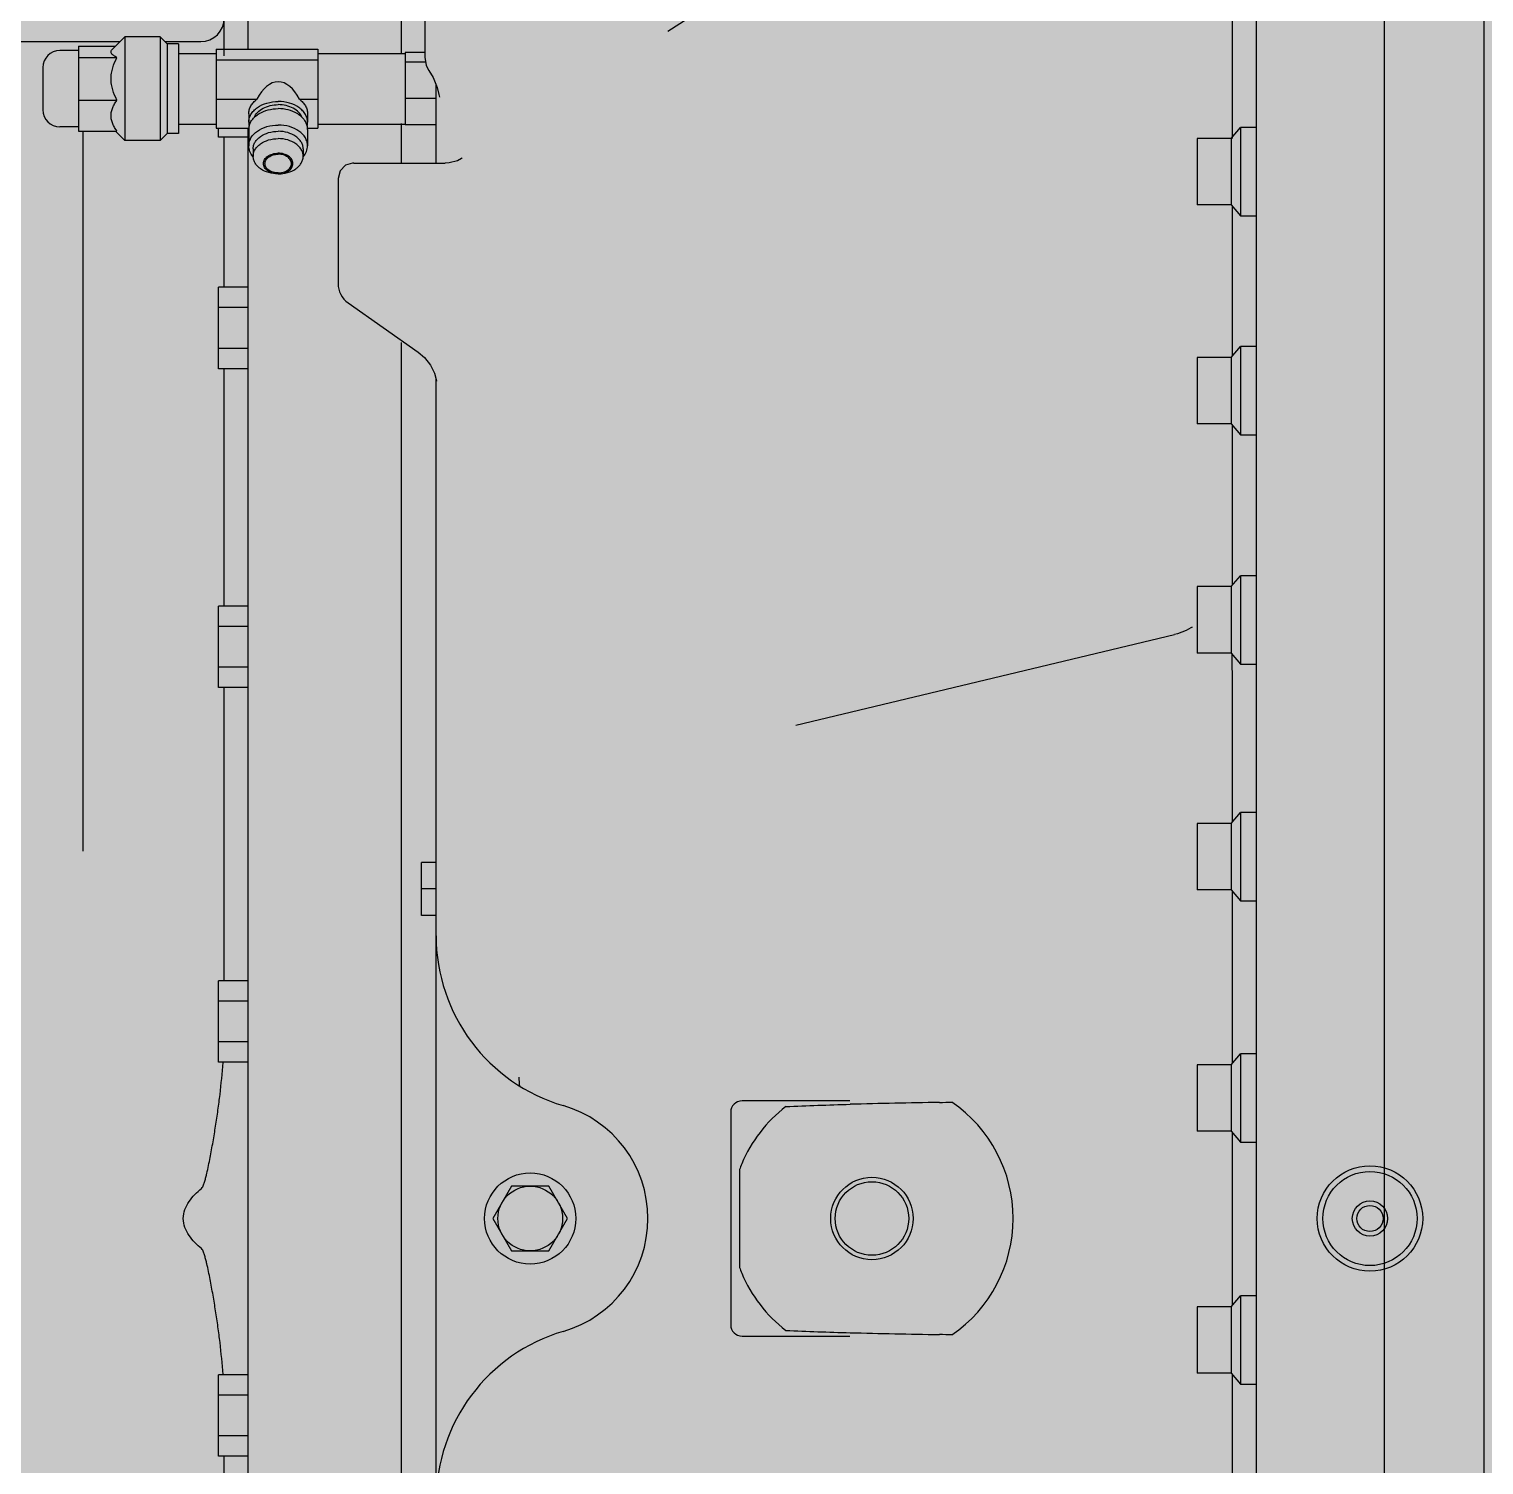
# Model space of a CAD drawing. Header units: millimetres. Extents: x -18489 to 17339, y -1599 to 10961.
# Drawn here: x -14585.03 to -14545.82, y 2092.43 to 2131.13 of the extents above; entities that cross this region are included whole.
import ezdxf

# ---------------------------------------------------------------- set-up
doc = ezdxf.new("R2010")
doc.units = ezdxf.units.MM
for name, color, linetype in [('188K-SM-03-F10-MECH-EQ-Y2257103$0$0 Xref', 8, 'Continuous'), ('188K-SM-03-F10-MECH-EQ-Y2257103$0$M-EQU-FOUNDATION', 8, 'Continuous'), ('188K-SM-03-F10-MECH-EQ-Y2257103$0$Micron CUP L10 HVAC EQU$0$M-MECH-EQU', 136, 'Continuous'), ('188K-SM-03-F10-MECH-EQ-Y2257103$0$Micron CUP L10 HVAC EQU$0$M-PHASE1 AREA', 252, 'Continuous')]:
    doc.layers.add(name, color=color, linetype=linetype)

# ---------------------------------------------------------------- blocks, each defined once
blk = doc.blocks.new('188K-SM-03-F10-MECH-EQ-Y2257103$0$Micron CUP L10 HVAC EQU$0$A$C0c53ceb0')
at = {"layer": '188K-SM-03-F10-MECH-EQ-Y2257103$0$Micron CUP L10 HVAC EQU$0$M-PHASE1 AREA'}
for p, q in [((15946.39442, 13278.08583), (15946.39442, 10033.4986)), ((15973.29009, 12476.66037), (15973.29009, 11155.90123)), ((15911.88678, 12422.36767), (15911.88678, 11210.79399)), ((15753.34906, 12136.52262), (15896.83938, 12229.21822)), ((15640.13905, 12171.80662), (15640.13905, 12131.67266)), ((15681.49748, 12171.80662), (15681.49748, 12130.57506)), ((15687.84079, 12159.11839), (15687.84079, 12129.53085)), ((15905.54346, 12107.62379), (15905.54346, 12144.71724)), ((15633.79573, 12129.94105), (15633.79573, 12140.09003)), ((15489.67555, 12133.74672), (15605.70752, 12133.74672)), ((15594.54328, 12131.33626), (15589.46862, 12131.33626)), ((15594.54328, 12132.52166), (15604.48247, 12132.52166)), ((15594.54328, 12132.52166), (15594.54328, 12109.5985)), ((15606.97618, 12135.01538), (15603.65956, 12131.69876)), ((15616.49116, 12135.01538), (15606.97618, 12135.01538)), ((15606.97618, 12135.01538), (15606.97618, 12107.10478)), ((15618.39415, 12133.11238), (15616.49116, 12135.01538)), ((15616.49116, 12135.01538), (15616.49116, 12107.10478)), ((15617.75982, 12133.74672), (15627.45241, 12133.74672)), ((15621.43895, 12133.11238), (15618.39415, 12133.11238)), ((15618.39415, 12133.11238), (15618.39415, 12109.00778)), ((15621.43895, 12133.11238), (15621.43895, 12109.00778)), ((15631.58825, 12131.67266), (15658.99139, 12131.67266)), ((15631.58825, 12131.67266), (15631.58825, 12110.4475)), ((15658.99139, 12131.67266), (15658.99139, 12110.4475)), ((15594.54328, 12129.45054), (15604.88679, 12129.45054)), ((15621.43895, 12130.57506), (15631.58825, 12130.57506)), ((15631.58825, 12128.82903), (15658.99139, 12128.82903)), ((15658.99139, 12130.57506), (15682.56315, 12130.57506)), ((15687.84079, 12130.79535), (15682.56315, 12130.79535)), ((15682.56315, 12130.79535), (15682.56315, 12111.32481)), ((15688.0803, 12128.18679), (15682.56315, 12128.18679)), ((15687.84079, 12129.52817), (15688.23282, 12127.33259)), ((15584.90144, 12126.76907), (15584.90144, 12115.3511)), ((15688.23282, 12127.33259), (15688.94873, 12125.94621)), ((15688.94894, 12125.94583), (15690.08568, 12124.04342)), ((15690.08568, 12124.04342), (15691.1935, 12121.37803)), ((15690.88559, 12101.01913), (15690.88559, 12122.11886)), ((15691.1935, 12121.37803), (15691.6682, 12119.48499)), ((15594.54328, 12117.98896), (15604.88679, 12117.98896)), ((15631.58825, 12118.21645), (15642.61682, 12118.21645)), ((15654.0524, 12118.21645), (15658.99139, 12118.21645)), ((15690.88559, 12118.45152), (15682.56315, 12118.45152)), ((15691.6682, 12119.48499), (15691.7697, 12118.78925)), ((15640.40546, 12114.33198), (15640.40546, 12111.99957)), ((15656.26376, 12114.33198), (15656.26376, 12111.99957)), ((15594.54328, 12110.78391), (15589.46862, 12110.78391)), ((15594.54328, 12109.5985), (15604.88679, 12109.5985)), ((15595.73582, 11915.61578), (15595.73582, 12109.5985)), ((15606.97618, 12107.10478), (15604.48247, 12109.5985)), ((15618.39415, 12109.00778), (15616.49116, 12107.10478)), ((15621.43895, 12109.00778), (15618.39415, 12109.00778)), ((15621.43895, 12111.5451), (15631.58825, 12111.5451)), ((15631.58825, 12110.4475), (15640.46444, 12110.4475)), ((15632.22259, 12107.96715), (15632.22259, 12110.4475)), ((15640.13905, 12107.96715), (15632.22259, 12107.96715)), ((15633.79573, 12067.54818), (15633.79573, 12107.96715)), ((15640.13905, 12110.4475), (15640.13905, 11743.63268)), ((15640.40546, 12110.07738), (15640.40546, 12105.66618)), ((15656.20478, 12110.4475), (15658.99139, 12110.4475)), ((15656.26376, 12110.07738), (15656.26376, 12105.66618)), ((15658.99139, 12111.5451), (15682.56315, 12111.5451)), ((15681.49748, 12111.65605), (15681.49748, 12101.01913)), ((15690.88559, 12111.32481), (15682.56315, 12111.32481)), ((15905.16286, 12107.62379), (15907.67481, 12110.57977)), ((15911.88678, 12110.57977), (15907.67481, 12110.57977)), ((15907.67481, 12110.57977), (15907.67481, 12086.77964)), ((15616.49116, 12107.10478), (15606.97618, 12107.10478)), ((15641.59801, 12104.82292), (15641.59801, 12102.84037)), ((15655.07122, 12104.82292), (15655.07122, 12102.84037)), ((15905.16286, 12107.62379), (15896.02848, 12107.62379)), ((15896.02848, 12107.62379), (15896.02848, 12089.73563)), ((15905.16286, 12107.62379), (15905.16286, 12089.73563)), ((15666.45369, 12100.41519), (15665.03526, 12098.94942)), ((15668.37952, 12101.00914), (15666.45369, 12100.41519)), ((15668.69136, 12101.01913), (15668.37952, 12101.00914)), ((15668.68769, 12101.01913), (15693.31049, 12101.01913)), ((15694.42408, 12101.08582), (15693.31021, 12101.01912)), ((15696.62116, 12101.65389), (15694.42408, 12101.08582)), ((15697.75614, 12102.27527), (15696.62116, 12101.65389)), ((15697.94782, 12102.42192), (15697.75614, 12102.27527)), ((15697.86525, 12102.3286), (15697.94782, 12102.42192)), ((15665.03526, 12098.94942), (15664.49739, 12096.82895)), ((15664.49739, 12096.82881), (15664.49739, 12068.54482)), ((15905.16286, 12089.73563), (15896.02848, 12089.73563)), ((15905.16286, 12089.73563), (15907.67481, 12086.77964)), ((15905.54346, 12049.09414), (15905.54346, 12089.28775)), ((15907.67481, 12086.77964), (15911.88678, 12086.77964)), ((15640.13905, 12067.54818), (15632.22259, 12067.54818)), ((15632.22259, 12045.57428), (15632.22259, 12067.54818)), ((15640.13905, 12062.0547), (15632.22259, 12062.0547)), ((15667.17839, 12063.36552), (15686.03648, 12050.03083)), ((15640.13905, 12051.06775), (15632.22259, 12051.06775)), ((15681.49748, 12052.62068), (15681.49748, 11743.63268)), ((15686.03613, 12050.03108), (15687.74429, 12048.57608)), ((15905.16286, 12048.64627), (15907.67481, 12051.60225)), ((15911.88678, 12051.60225), (15907.67481, 12051.60225)), ((15907.67481, 12051.60225), (15907.67481, 12027.80213)), ((15640.13905, 12045.57428), (15632.22259, 12045.57428)), ((15633.79573, 11981.63428), (15633.79573, 12045.57428)), ((15687.74429, 12048.57608), (15689.37368, 12046.51382)), ((15689.37368, 12046.51382), (15690.43152, 12044.39954)), ((15905.16286, 12048.64627), (15896.02848, 12048.64627)), ((15896.02848, 12048.64627), (15896.02848, 12030.75811)), ((15905.16286, 12048.64627), (15905.16286, 12030.75811)), ((15690.43152, 12044.39954), (15690.92559, 12042.72328)), ((15690.88559, 11743.63268), (15690.88559, 12042.859)), ((15690.92559, 12042.72328), (15691.00696, 12042.27274)), ((15905.16286, 12030.75811), (15896.02848, 12030.75811)), ((15905.16286, 12030.75811), (15907.67481, 12027.80213)), ((15905.54346, 11987.31037), (15905.54346, 12030.31024)), ((15907.67481, 12027.80213), (15911.88678, 12027.80213)), ((15905.16286, 11986.86249), (15896.02848, 11986.86249)), ((15896.02848, 11986.86249), (15896.02848, 11968.97434)), ((15905.16286, 11986.86249), (15907.67481, 11989.81848)), ((15905.16286, 11986.86249), (15905.16286, 11968.97434)), ((15911.88678, 11989.81848), (15907.67481, 11989.81848)), ((15907.67481, 11989.81848), (15907.67481, 11966.01835)), ((15640.13905, 11981.63428), (15632.22259, 11981.63428)), ((15632.22259, 11959.66038), (15632.22259, 11981.63428)), ((15640.13905, 11976.14081), (15632.22259, 11976.14081)), ((15893.02344, 11975.03296), (15890.69369, 11974.16292)), ((15894.34925, 11975.73237), (15893.02344, 11975.03296)), ((15894.6541, 11975.92499), (15894.34925, 11975.73237)), ((15894.56922, 11975.86501), (15894.6541, 11975.92499)), ((15787.87377, 11949.50525), (15889.87986, 11973.94671)), ((15890.69369, 11974.16292), (15889.87708, 11973.94611)), ((15905.16286, 11968.97434), (15896.02848, 11968.97434)), ((15905.16286, 11968.97434), (15907.67481, 11966.01835)), ((15905.54346, 11959.91757), (15905.40337, 11968.69132)), ((15640.13905, 11965.15386), (15632.22259, 11965.15386)), ((15907.67481, 11966.01835), (15911.88678, 11966.01835)), ((15640.13905, 11959.66038), (15632.22259, 11959.66038)), ((15633.79573, 11880.64866), (15633.79573, 11959.66038)), ((15905.54346, 11923.49741), (15905.54346, 11959.93265)), ((15905.16286, 11923.04954), (15907.67481, 11926.00552)), ((15911.88678, 11926.00552), (15907.67481, 11926.00552)), ((15907.67481, 11926.00552), (15907.67481, 11902.2054)), ((15905.16286, 11923.04954), (15896.02848, 11923.04954)), ((15896.02848, 11923.04954), (15896.02848, 11905.16138)), ((15905.16286, 11923.04954), (15905.16286, 11905.16138)), ((15690.88559, 11912.51717), (15687.00348, 11912.51717)), ((15687.00348, 11898.25739), (15687.00348, 11912.51717)), ((15690.88559, 11905.38728), (15687.00348, 11905.38728)), ((15905.16286, 11905.16138), (15896.02848, 11905.16138)), ((15905.16286, 11905.16138), (15907.67481, 11902.2054)), ((15905.54346, 11858.45787), (15905.54346, 11904.71351)), ((15907.67481, 11902.2054), (15911.88678, 11902.2054)), ((15690.88559, 11898.25739), (15687.00348, 11898.25739)), ((15640.13905, 11880.64866), (15632.22259, 11880.64866)), ((15632.22259, 11858.67477), (15632.22259, 11880.64866)), ((15640.13905, 11875.15519), (15632.22259, 11875.15519)), ((15640.13905, 11864.16824), (15632.22259, 11864.16824)), ((15905.16286, 11858.00999), (15907.67481, 11860.96597)), ((15911.88678, 11860.96597), (15907.67481, 11860.96597)), ((15907.67481, 11860.96597), (15907.67481, 11837.16585)), ((15640.13905, 11858.67477), (15632.22259, 11858.67477)), ((15905.16286, 11858.00999), (15896.02848, 11858.00999)), ((15896.02848, 11858.00999), (15896.02848, 11840.12183)), ((15905.16286, 11858.00999), (15905.16286, 11840.12183)), ((15770.30392, 11845.25263), (15770.30392, 11787.90904)), ((15802.43237, 11848.29742), (15773.34872, 11848.29742)), ((15905.16286, 11840.12183), (15896.02848, 11840.12183)), ((15905.16286, 11840.12183), (15907.67481, 11837.16585)), ((15905.54346, 11793.25381), (15905.54346, 11839.67396)), ((15907.67481, 11837.16585), (15911.88678, 11837.16585)), ((15772.66098, 11829.76655), (15772.66098, 11803.39512)), ((15711.22317, 11825.30289), (15706.18749, 11816.58083)), ((15721.29454, 11825.30289), (15711.22317, 11825.30289)), ((15726.33023, 11816.58083), (15721.29454, 11825.30289)), ((15706.18749, 11816.58083), (15711.22317, 11807.85877)), ((15721.29454, 11807.85877), (15726.33023, 11816.58083)), ((15711.22317, 11807.85877), (15721.29454, 11807.85877)), ((15905.16286, 11792.80593), (15907.67481, 11795.76192)), ((15911.88678, 11795.76192), (15907.67481, 11795.76192)), ((15907.67481, 11795.76192), (15907.67481, 11771.96179)), ((15905.16286, 11792.80593), (15896.02848, 11792.80593)), ((15896.02848, 11792.80593), (15896.02848, 11774.91778)), ((15905.16286, 11792.80593), (15905.16286, 11774.91778)), ((15773.34872, 11784.86424), (15802.43237, 11784.86424)), ((15640.13905, 11774.4869), (15632.22259, 11774.4869)), ((15632.22259, 11752.513), (15632.22259, 11774.4869)), ((15905.16286, 11774.91778), (15896.02848, 11774.91778)), ((15905.16286, 11774.91778), (15907.67481, 11771.96179)), ((15905.54346, 11728.21719), (15905.54346, 11774.4699)), ((15907.67481, 11771.96179), (15911.88678, 11771.96179)), ((15640.13905, 11768.99342), (15632.22259, 11768.99342)), ((15640.13905, 11758.00648), (15632.22259, 11758.00648)), ((15640.13905, 11752.513), (15632.22259, 11752.513)), ((15633.79573, 11737.28936), (15633.79573, 11752.513))]:
    blk.add_line(p, q, dxfattribs=at)
for centre, radius in [((15942.58843, 11816.58083), 14.20903), ((15716.25886, 11816.58083), 12.29335), ((15808.36383, 11816.58083), 11.10081), ((15808.36383, 11816.58083), 9.90826), ((15942.58843, 11816.58083), 12.68664), ((15716.25886, 11816.58083), 8.72206), ((15942.58843, 11816.58083), 4.75749), ((15942.58843, 11816.58083), 3.52688)]:
    blk.add_circle(centre, radius, dxfattribs=at)
for centre, radius, start, end in [((15627.45241, 12140.09003), 6.34332, 270, 0), ((15589.46862, 12126.76907), 4.56719, 90, 180), ((15589.46862, 12115.3511), 4.56719, 180, 270), ((15644.4438, 12112.00509), 4.03834, 180.0784011, 193.9114229), ((15652.22543, 12112.00509), 4.03834, 346.0885771, 359.9215989), ((15644.37611, 12110.07691), 3.97064, 174.6163223, 179.9931814), ((15644.47195, 12110.0659), 4.06709, 166.1024259, 174.5885466), ((15652.19728, 12110.0659), 4.06709, 5.4114534, 13.8975741), ((15652.29312, 12110.07691), 3.97064, 0.0068186, 5.3836777), ((15645.85587, 12106.44789), 5.66639, 220.1491911, 220.8349899), ((15644.95567, 12102.84039), 3.35766, 180.0002684, 181.3593831), ((15651.71355, 12102.84039), 3.35766, 358.6406169, 359.9997316), ((15650.81335, 12106.44789), 5.66639, 319.1650101, 319.8508089), ((15670.83649, 12068.5432), 6.33911, 179.9854397, 234.8342658), ((15738.58734, 11892.79573), 47.70175, 180, 253.6711382), ((15732.24402, 11854.64074), 19.02995, 180, 187.1272633), ((15716.25886, 11816.58083), 31.71659, 286.3288618, 73.6711382), ((15773.34872, 11845.25263), 3.04479, 90, 180), ((15808.36383, 11816.58083), 38.05991, 127.5857896, 157.2341792), ((15857.84302, 9783.24349), 2064.85361, 90.86870216, 91.53704385), ((15823.81701, 12026.45659), 178.61754, 270.8726947, 271.960049), ((15808.36383, 11816.58083), 38.05991, 304.5092452, 55.4908554), ((15808.34893, 11816.58671), 38.0439, 157.233654, 159.730416), ((15808.35761, 11816.57838), 38.05322, 200.2698898, 202.7660402), ((15808.36383, 11816.58083), 38.05991, 202.7658208, 232.4142104), ((15773.34872, 11787.90904), 3.04479, 180, 270), ((15738.58734, 11740.36593), 47.70175, 106.3288618, 180), ((15857.85034, 13850.16014), 2065.09568, 268.46293326, 269.13145791), ((15823.8435, 11607.64084), 177.68146, 88.0381475, 89.1282117)]:
    blk.add_arc(centre, radius, start, end, dxfattribs=at)
blk.add_ellipse((15648.33461, 12107.60387), major_axis=(0, -15.31794), ratio=0.51763809, start_param=2.336189153, end_param=3.946996154, dxfattribs=at)
for points, knots in [([(15604.88679, 12129.45054), (15604.72614, 12129.5337), (15604.4237, 12129.69963), (15604.01308, 12129.96563), (15603.6785, 12130.23868), (15603.43343, 12130.52124), (15603.29427, 12130.82193), (15603.29129, 12131.13749), (15603.42539, 12131.43906), (15603.57335, 12131.61252), (15603.65957, 12131.69876)], [0, 0, 0, 0, 0.174117047, 0.331798464, 0.47033713, 0.588523319, 0.689240802, 0.782462266, 0.882625236, 1, 1, 1, 1]), ([(15604.88679, 12117.98896), (15604.42649, 12118.87819), (15603.82611, 12120.26731), (15603.37621, 12122.22133), (15603.25751, 12123.71975), (15603.37621, 12125.21817), (15603.82611, 12127.17219), (15604.42649, 12128.56132), (15604.88679, 12129.45054)], [0, 0, 0, 0, 0.250384352, 0.375286291, 0.499999998, 0.624713707, 0.749615648, 1, 1, 1, 1]), ([(15604.88679, 12109.5985), (15604.65876, 12109.92097), (15604.23421, 12110.57572), (15603.71924, 12111.61014), (15603.37806, 12112.68662), (15603.25695, 12113.79373), (15603.37806, 12114.90084), (15603.71924, 12115.97732), (15604.23421, 12117.01174), (15604.65876, 12117.66649), (15604.88679, 12117.98896)], [0, 0, 0, 0, 0.130062604, 0.256540354, 0.379456473, 0.499999999, 0.620543527, 0.743459646, 0.869937396, 1, 1, 1, 1]), ([(15640.40546, 12114.33198), (15640.40546, 12114.69067), (15640.50667, 12115.42401), (15640.95047, 12116.46791), (15641.66357, 12117.42574), (15642.27834, 12117.96733), (15642.61682, 12118.21645)], [0, 0, 0, 0, 0.232442341, 0.472924853, 0.727653159, 1, 1, 1, 1]), ([(15640.40546, 12111.99957), (15640.40546, 12112.3677), (15640.51231, 12113.12114), (15640.97981, 12114.19026), (15641.72972, 12115.16666), (15643.10033, 12116.33066), (15645.33336, 12117.34037), (15647.31318, 12117.60632), (15648.33461, 12117.60632)], [0, 0, 0, 0, 0.103456442, 0.210669765, 0.32449915, 0.446431376, 0.712943019, 1, 1, 1, 1]), ([(15640.52391, 12111.04276), (15640.60468, 12111.36969), (15640.85394, 12112.02176), (15641.4494, 12112.91538), (15642.25222, 12113.71868), (15643.59635, 12114.66064), (15645.64408, 12115.46986), (15647.42265, 12115.68414), (15648.33461, 12115.68414)], [0, 0, 0, 0, 0.104029122, 0.21335618, 0.329451805, 0.452802778, 0.718279104, 1, 1, 1, 1]), ([(15641.84932, 12113.28846), (15642.05489, 12113.80547), (15642.74296, 12114.80622), (15644.2803, 12115.90525), (15646.20462, 12116.60481), (15647.61449, 12116.76307), (15648.33461, 12116.76307)], [0, 0, 0, 0, 0.21539931, 0.456374287, 0.72120373, 1, 1, 1, 1]), ([(15656.26376, 12111.99957), (15656.26376, 12112.3677), (15656.15692, 12113.12114), (15655.68941, 12114.19026), (15654.9395, 12115.16666), (15653.56889, 12116.33066), (15651.33586, 12117.34037), (15649.35605, 12117.60632), (15648.33461, 12117.60632)], [0, 0, 0, 0, 0.103456442, 0.210669765, 0.32449915, 0.446431376, 0.712943019, 1, 1, 1, 1]), ([(15654.81991, 12113.28846), (15654.61433, 12113.80547), (15653.92627, 12114.80622), (15652.38892, 12115.90525), (15650.46461, 12116.60481), (15649.05474, 12116.76307), (15648.33461, 12116.76307)], [0, 0, 0, 0, 0.21539931, 0.456374287, 0.72120373, 1, 1, 1, 1]), ([(15656.14531, 12111.04276), (15656.06454, 12111.36969), (15655.81528, 12112.02176), (15655.21982, 12112.91538), (15654.41701, 12113.71868), (15653.07288, 12114.66064), (15651.02514, 12115.46986), (15649.24658, 12115.68414), (15648.33461, 12115.68414)], [0, 0, 0, 0, 0.104029122, 0.21335618, 0.329451805, 0.452802778, 0.718279104, 1, 1, 1, 1]), ([(15654.0524, 12118.21645), (15654.39088, 12117.96733), (15655.00566, 12117.42574), (15655.71876, 12116.46791), (15656.16255, 12115.42401), (15656.26376, 12114.69067), (15656.26376, 12114.33198)], [0, 0, 0, 0, 0.272346841, 0.527075147, 0.767557659, 1, 1, 1, 1]), ([(15640.40546, 12105.66618), (15640.40546, 12106.03431), (15640.51231, 12106.78775), (15640.97981, 12107.85687), (15641.72972, 12108.83327), (15643.10033, 12109.99727), (15645.33336, 12111.00698), (15647.31318, 12111.27293), (15648.33461, 12111.27293)], [0, 0, 0, 0, 0.103456442, 0.210669765, 0.32449915, 0.446431376, 0.712943019, 1, 1, 1, 1]), ([(15641.59801, 12104.82292), (15641.59801, 12105.13568), (15641.68878, 12105.77581), (15642.08597, 12106.68413), (15642.7231, 12107.51368), (15643.88757, 12108.50262), (15645.78475, 12109.36047), (15647.4668, 12109.58642), (15648.33461, 12109.58642)], [0, 0, 0, 0, 0.103456442, 0.210669765, 0.32449915, 0.446431376, 0.712943019, 1, 1, 1, 1]), ([(15656.26376, 12105.66618), (15656.26376, 12106.03431), (15656.15692, 12106.78775), (15655.68941, 12107.85687), (15654.9395, 12108.83327), (15653.56889, 12109.99727), (15651.33586, 12111.00698), (15649.35605, 12111.27293), (15648.33461, 12111.27293)], [0, 0, 0, 0, 0.103456442, 0.210669765, 0.32449915, 0.446431376, 0.712943019, 1, 1, 1, 1]), ([(15655.07122, 12104.82292), (15655.07122, 12105.13568), (15654.98044, 12105.77581), (15654.58325, 12106.68413), (15653.94613, 12107.51368), (15652.78165, 12108.50262), (15650.88447, 12109.36047), (15649.20242, 12109.58642), (15648.33461, 12109.58642)], [0, 0, 0, 0, 0.103456442, 0.210669765, 0.32449915, 0.446431376, 0.712943019, 1, 1, 1, 1]), ([(15641.52466, 12102.79432), (15641.17764, 12103.20571), (15640.61327, 12104.10887), (15640.40546, 12105.16069), (15640.40546, 12105.66618)], [0, 0, 0, 0, 0.515678245, 1, 1, 1, 1]), ([(15641.59801, 12102.84037), (15641.59801, 12103.15314), (15641.68878, 12103.79327), (15642.08597, 12104.70159), (15642.7231, 12105.53113), (15643.88757, 12106.52007), (15645.78475, 12107.37792), (15647.4668, 12107.60387), (15648.33461, 12107.60387)], [0, 0, 0, 0, 0.103456442, 0.210669765, 0.32449915, 0.446431376, 0.712943019, 1, 1, 1, 1]), ([(15655.07122, 12102.84037), (15655.07122, 12103.15314), (15654.98044, 12103.79327), (15654.58325, 12104.70159), (15653.94613, 12105.53113), (15652.78165, 12106.52007), (15650.88447, 12107.37792), (15649.20242, 12107.60387), (15648.33461, 12107.60387)], [0, 0, 0, 0, 0.103456442, 0.210669765, 0.32449915, 0.446431376, 0.712943019, 1, 1, 1, 1]), ([(15655.14456, 12102.79432), (15655.49158, 12103.20571), (15656.05596, 12104.10887), (15656.26376, 12105.16069), (15656.26376, 12105.66618)], [0, 0, 0, 0, 0.515678245, 1, 1, 1, 1]), ([(15648.33461, 12098.07688), (15647.47575, 12098.07688), (15645.81, 12098.29844), (15643.92732, 12099.13911), (15642.76339, 12100.10923), (15642.12027, 12100.92432), (15641.71037, 12101.81831), (15641.60631, 12102.45087), (15641.59895, 12102.76073)], [0, 0, 0, 0, 0.28658128, 0.553050067, 0.675143239, 0.789196022, 0.896578228, 1, 1, 1, 1]), ([(15648.33461, 12098.07688), (15647.82469, 12098.07688), (15646.83524, 12098.21098), (15645.53944, 12098.79356), (15644.74963, 12099.58369), (15644.42979, 12100.31613), (15644.35015, 12100.87577), (15644.42979, 12101.43541), (15644.74963, 12102.16784), (15645.53944, 12102.95798), (15646.83524, 12103.54055), (15647.82469, 12103.67466), (15648.33461, 12103.67466)], [0, 0, 0, 0, 0.14372588, 0.277152805, 0.39452528, 0.448202845, 0.5, 0.551797155, 0.60547472, 0.722847195, 0.85627412, 1, 1, 1, 1]), ([(15644.76967, 12100.87577), (15644.76967, 12101.04128), (15644.81773, 12101.38003), (15645.02793, 12101.86068), (15645.36505, 12102.2997), (15645.98125, 12102.82303), (15646.98523, 12103.27697), (15647.87535, 12103.39656), (15648.33461, 12103.39656)], [0, 0, 0, 0, 0.103456958, 0.210669749, 0.324495729, 0.446429324, 0.712929363, 1, 1, 1, 1]), ([(15648.33461, 12098.35497), (15647.87535, 12098.35497), (15646.98523, 12098.47456), (15645.98125, 12098.9285), (15645.36505, 12099.45184), (15645.02793, 12099.89085), (15644.81773, 12100.37151), (15644.76967, 12100.71026), (15644.76967, 12100.87577)], [0, 0, 0, 0, 0.287070636, 0.553570676, 0.675504272, 0.789330251, 0.896543042, 1, 1, 1, 1]), ([(15648.33461, 12098.07688), (15648.84453, 12098.07688), (15649.83399, 12098.21098), (15651.12979, 12098.79356), (15651.91959, 12099.58369), (15652.23943, 12100.31613), (15652.31907, 12100.87577), (15652.23943, 12101.43541), (15651.91959, 12102.16784), (15651.12979, 12102.95798), (15649.83399, 12103.54055), (15648.84453, 12103.67466), (15648.33461, 12103.67466)], [0, 0, 0, 0, 0.14372588, 0.277152805, 0.39452528, 0.448202845, 0.5, 0.551797155, 0.60547472, 0.722847195, 0.85627412, 1, 1, 1, 1]), ([(15651.89956, 12100.87577), (15651.89956, 12101.04128), (15651.8515, 12101.38003), (15651.64129, 12101.86068), (15651.30418, 12102.2997), (15650.68797, 12102.82303), (15649.68399, 12103.27697), (15648.79387, 12103.39656), (15648.33461, 12103.39656)], [0, 0, 0, 0, 0.103456958, 0.210669749, 0.324495729, 0.446429324, 0.712929363, 1, 1, 1, 1]), ([(15648.33461, 12098.07688), (15649.19348, 12098.07688), (15650.85922, 12098.29844), (15652.7419, 12099.13911), (15653.90583, 12100.10923), (15654.54895, 12100.92432), (15654.95886, 12101.81831), (15655.06292, 12102.45087), (15655.07027, 12102.76073)], [0, 0, 0, 0, 0.28658128, 0.553050067, 0.675143239, 0.789196022, 0.896578228, 1, 1, 1, 1]), ([(15648.33461, 12098.35497), (15648.79387, 12098.35497), (15649.68399, 12098.47456), (15650.68797, 12098.9285), (15651.30418, 12099.45184), (15651.64129, 12099.89085), (15651.8515, 12100.37151), (15651.89956, 12100.71026), (15651.89956, 12100.87577)], [0, 0, 0, 0, 0.287070636, 0.553570676, 0.675504272, 0.789330251, 0.896543042, 1, 1, 1, 1]), ([(15627.67379, 11824.7049), (15627.81221, 11824.81931), (15628.0018, 11825.14006), (15628.28674, 11825.79651), (15628.56166, 11826.65882), (15628.84543, 11827.70123), (15629.18669, 11829.10233), (15629.57143, 11830.86243), (15629.99691, 11832.98175), (15630.39671, 11835.10529), (15630.90198, 11837.94004), (15631.48733, 11841.48901), (15632.11871, 11845.75544), (15632.85588, 11851.44691), (15633.27769, 11855.7297), (15633.47769, 11858.58808)], [0, 0, 0, 0, 0.015614886, 0.03128385, 0.062622577, 0.093964732, 0.125304382, 0.187971457, 0.250621631, 0.313251559, 0.37585836, 0.500990207, 0.625995527, 0.750851049, 1, 1, 1, 1]), ([(15622.75677, 11816.58083), (15622.75677, 11817.39554), (15623.06967, 11819.03612), (15624.25068, 11821.20597), (15625.83377, 11823.08603), (15627.04494, 11824.18511), (15627.67379, 11824.7049)], [0, 0, 0, 0, 0.249744859, 0.499769215, 0.749902502, 1, 1, 1, 1]), ([(15627.67379, 11808.45677), (15627.04494, 11808.97655), (15625.83377, 11810.07564), (15624.25068, 11811.95569), (15623.06967, 11814.12554), (15622.75677, 11815.76612), (15622.75677, 11816.58083)], [0, 0, 0, 0, 0.250097272, 0.500230231, 0.750255171, 1, 1, 1, 1]), ([(15633.47746, 11774.57687), (15633.27742, 11777.43499), (15632.85557, 11781.71738), (15632.11841, 11787.40832), (15631.48706, 11791.67436), (15630.90174, 11795.22299), (15630.3965, 11798.05748), (15629.99673, 11800.18082), (15629.57128, 11802.29994), (15629.18657, 11804.05988), (15628.84533, 11805.46085), (15628.56157, 11806.50316), (15628.28665, 11807.3654), (15628.00172, 11808.02174), (15627.81215, 11808.3424), (15627.67379, 11808.45677)], [0, 0, 0, 0, 0.249150235, 0.374006229, 0.499011959, 0.624144181, 0.686751162, 0.749381269, 0.812031623, 0.874698896, 0.906038663, 0.937380981, 0.96872001, 0.984389825, 1, 1, 1, 1])]:
    blk.add_open_spline(points, degree=3, knots=knots, dxfattribs=at)
for points in [[(15785.14924, 11846.74106), (15790.9158, 11847.01044), (15796.68625, 11847.19567), (15802.45692, 11847.35415)], [(15785.14924, 11786.4206), (15790.9158, 11786.15122), (15796.68625, 11785.96599), (15802.45692, 11785.80752)]]:
    blk.add_open_spline(points, degree=3, dxfattribs=at)
blk = doc.blocks.new('188K-SM-03-F10-MECH-EQ-Y2257103$0$Micron CUP L10 HVAC EQU')
at = {"layer": '188K-SM-03-F10-MECH-EQ-Y2257103$0$Micron CUP L10 HVAC EQU$0$M-MECH-EQU'}
blk.add_blockref('188K-SM-03-F10-MECH-EQ-Y2257103$0$Micron CUP L10 HVAC EQU$0$A$C0c53ceb0', (-206166.7, 2082.18), dxfattribs=at)
blk = doc.blocks.new('188K-SM-03-F10-MECH-EQ-Y2257103')
at = {"layer": '188K-SM-03-F10-MECH-EQ-Y2257103$0$M-EQU-FOUNDATION'}
h = blk.add_hatch(dxfattribs=at)
h.set_pattern_fill('AR-CONC', color=256, scale=0.1)
h.set_pattern_definition([(50, (4473.521, 709.199), (18.218467, -1.593909), [1.905, -20.955]), (355, (4473.521, 709.2), (-3.524342, 19.105685), [1.524, -16.764058]), (100.45144, (4475.04, 709.066), (14.694125, 17.511775), [1.619001, -17.809024]), (46.1842, (4473.521, 714.28), (27.107904, -4.204233), [2.8575, -31.4325]), (96.63556, (4475.78, 713.93), (23.740413, 24.742612), [2.428502, -26.71356]), (351.18415, (4473.52, 714.28), (23.740413, 24.742612), [2.285997, -25.145973]), (21, (4476.061, 713.009), (15.161439, -10.22652), [1.905, -20.955]), (326, (4476.061, 713.01), (6.180203, 18.418797), [1.524, -16.764]), (71.45144, (4477.325, 712.157), (21.341642, 8.192277), [1.619001, -17.808994]), (37.5, (4473.5214, 709.199), (0.3088603, 8.4555039), [0, -16.5608, 0, -17.018, 0, -16.8275]), (7.5, (4473.521, 709.199), (6.6819663, 10.0180575), [0, -9.7028, 0, -16.1798, 0, -6.4135]), (327.5, (4467.857, 709.199), (13.5590595, -0.5728744), [0, -6.35, 0, -19.812, 0, -26.289]), (317.5, (4465.317, 709.199), (14.812918, 2.542649), [0, -8.255, 0, -13.1572, 0, -18.669])])
h.paths.add_polyline_path([(-14928.149, 5602.459), (-14278.149, 5602.459), (-14278.149, 1902.459), (-14928.149, 1902.459)], flags=16)
h.paths.add_polyline_path([(-14933.149, 5607.459), (-14273.149, 5607.459), (-14273.149, 1897.459), (-14933.149, 1897.459)])
h = blk.add_hatch(dxfattribs=at)
h.set_pattern_fill('AR-CONC', color=256, scale=0.3)
h.set_pattern_definition([(50, (4473.52, 709.2), (54.6554, -4.78173), [5.715, -62.865]), (355, (4473.52, 709.2), (-10.57303, 57.31705), [4.572, -50.29218]), (100.45144, (4478.076, 708.8), (44.08237, 52.53533), [4.857, -53.42707]), (46.1842, (4473.52, 724.44), (81.32371, -12.6127), [8.5725, -94.2975]), (96.63556, (4480.3, 723.39), (71.22124, 74.22784), [7.2855, -80.14068]), (351.18415, (4473.52, 724.44), (71.22124, 74.22784), [6.858, -75.43792]), (21, (4481.14, 720.63), (45.48432, -30.67956), [5.715, -62.865]), (326, (4481.14, 720.63), (18.54061, 55.25639), [4.572, -50.292]), (71.45144, (4484.93, 718.07), (64.02493, 24.57683), [4.857, -53.42698]), (37.5, (4473.521, 709.2), (0.926581, 25.366512), [0, -49.6824, 0, -51.054, 0, -50.4825]), (7.5, (4473.52, 709.2), (20.0459, 30.054172), [0, -29.1084, 0, -48.5394, 0, -19.2405]), (327.5, (4456.529, 709.2), (40.677179, -1.718623), [0, -19.05, 0, -59.436, 0, -78.867]), (317.5, (4448.91, 709.2), (44.438754, 7.62795), [0, -24.765, 0, -39.4716, 0, -56.007])])
h.paths.add_polyline_path([(-14918.149, 5592.459), (-14288.149, 5592.459), (-14288.149, 1912.459), (-14918.149, 1912.459)])
at = {"layer": '188K-SM-03-F10-MECH-EQ-Y2257103$0$0 Xref', "xscale": 0.1, "yscale": 0.1, "zscale": 0.1}
blk.add_blockref('188K-SM-03-F10-MECH-EQ-Y2257103$0$Micron CUP L10 HVAC EQU', (4473.521, 709.199), dxfattribs=at)

msp = doc.modelspace()

# ---------------------------------------------------------------- block references
msp.add_blockref('188K-SM-03-F10-MECH-EQ-Y2257103', (0, 0))

doc.saveas('drawing.dxf')
